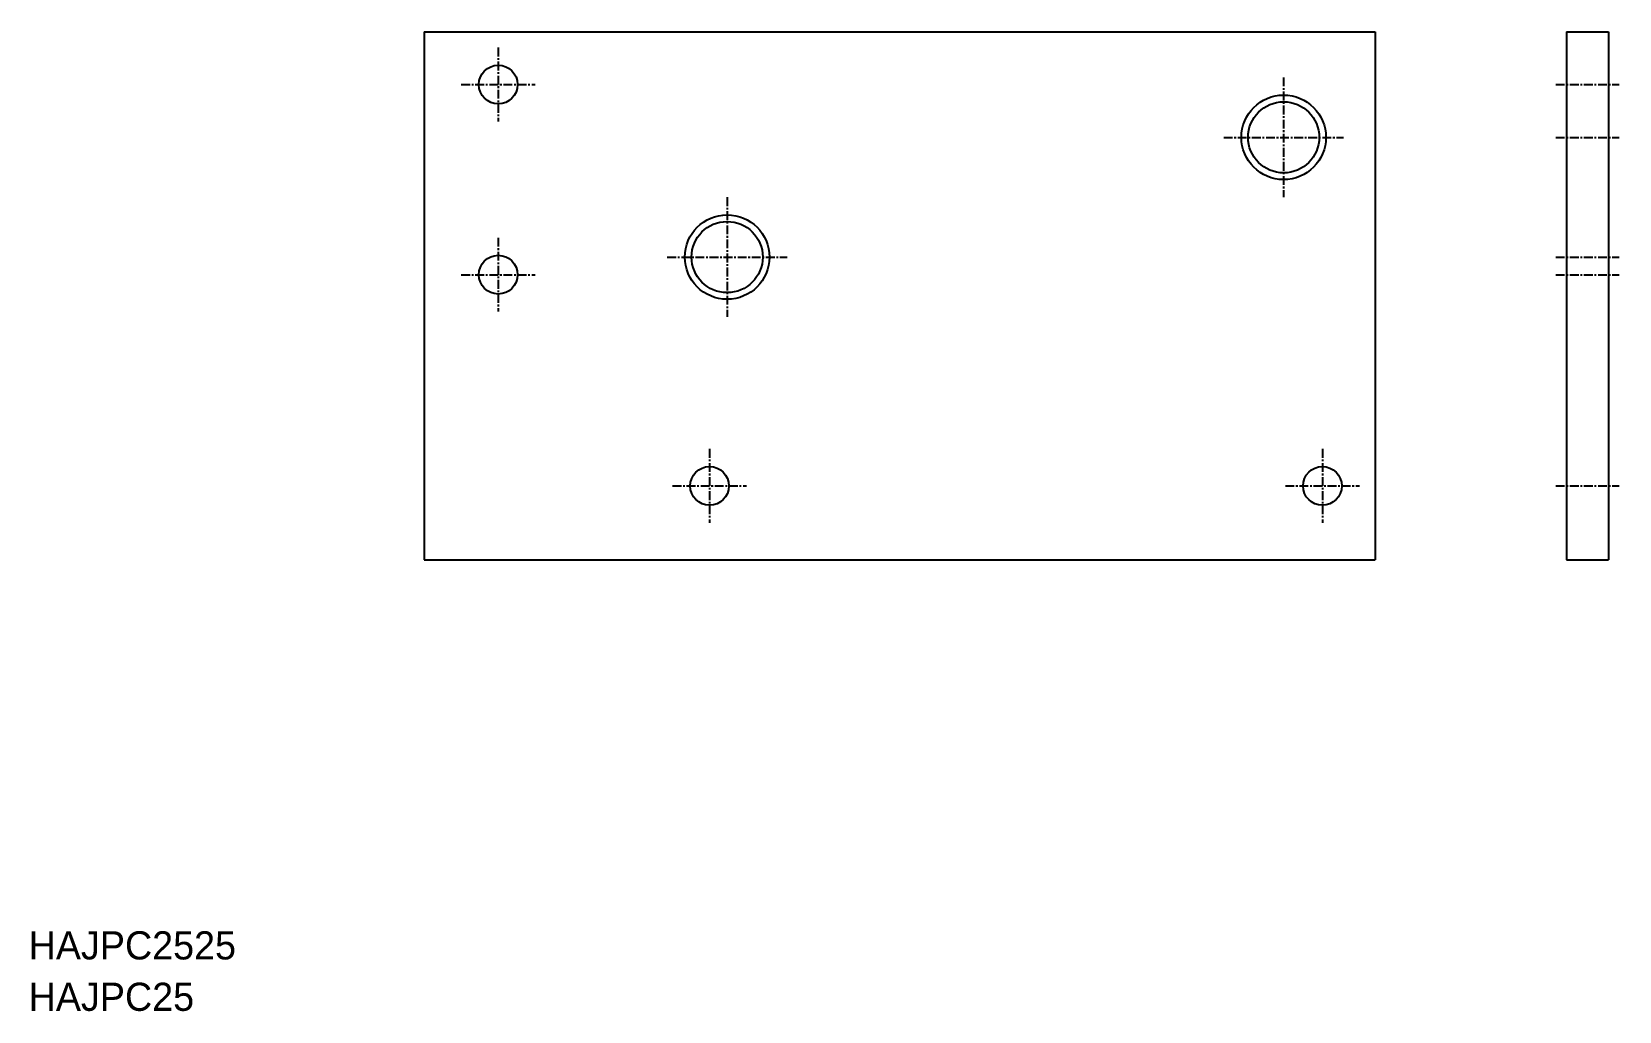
# Model space of a CAD drawing. Extents: x 0 to 226, y 0 to 139.
import ezdxf

# ---------------------------------------------------------------- set-up
doc = ezdxf.new("R2010")
doc.units = 0
doc.linetypes.add('CENTER', pattern=[2, 1.25, -0.25, 0.25, -0.25])
doc.layers.get('0').update_dxf_attribs({"linetype": 'CONTINUOUS'})
doc.layers.add('CENTER', color=1, linetype='CENTER')

msp = doc.modelspace()

# ---------------------------------------------------------------- linework, layer by layer
at = {"color": 7, "linetype": 'CONTINUOUS'}
for p, q in [((56.16, 139.04), (191.16, 139.04)), ((56.16, 139.04), (56.16, 64.04)), ((191.16, 139.04), (191.16, 64.04)), ((218.3, 139.04), (218.3, 64.04)), ((218.3, 139.04), (224.3, 139.04)), ((224.3, 139.04), (224.3, 64.04)), ((99.16, 112.85), (99.16, 112.85)), ((56.16, 64.04), (191.16, 64.04)), ((218.3, 64.04), (224.3, 64.04))]:
    msp.add_line(p, q, dxfattribs=at)
for centre, radius in [((66.66, 131.54), 2.75), ((178.16, 124.04), 5.05), ((99.16, 107.04), 5.05), ((66.66, 104.54), 2.75), ((96.66, 74.54), 2.75), ((183.66, 74.54), 2.75)]:
    msp.add_circle(centre, radius, dxfattribs=at)
at = {"color": 3, "linetype": 'CONTINUOUS'}
for centre in [(178.16, 124.04), (99.16, 107.04)]:
    msp.add_circle(centre, 6, dxfattribs=at)
at = {"layer": 'CENTER', "color": 1, "linetype": 'CENTER'}
for p, q in [((66.66, 136.79), (66.66, 126.29)), ((61.41, 131.54), (71.91, 131.54)), ((178.16, 132.54), (178.16, 115.54)), ((216.8, 131.54), (225.8, 131.54)), ((169.66, 124.04), (186.66, 124.04)), ((216.8, 124.04), (225.8, 124.04)), ((99.16, 115.54), (99.16, 98.54)), ((66.66, 109.79), (66.66, 99.29)), ((90.66, 107.04), (107.66, 107.04)), ((216.8, 107.04), (225.8, 107.04)), ((61.41, 104.54), (71.91, 104.54)), ((216.8, 104.54), (225.8, 104.54)), ((96.66, 79.79), (96.66, 69.29)), ((183.66, 79.79), (183.66, 69.29)), ((91.41, 74.54), (101.91, 74.54)), ((178.41, 74.54), (188.91, 74.54)), ((216.8, 74.54), (225.8, 74.54))]:
    msp.add_line(p, q, dxfattribs=at)

# ---------------------------------------------------------------- texts
at = {"color": 7, "linetype": 'CONTINUOUS'}
for s, p in [('HAJPC2525', (0, 7.3)), ('HAJPC25', (0, 0))]:
    msp.add_text(s, height=4, dxfattribs=at).set_placement(p)

doc.saveas('drawing.dxf')
